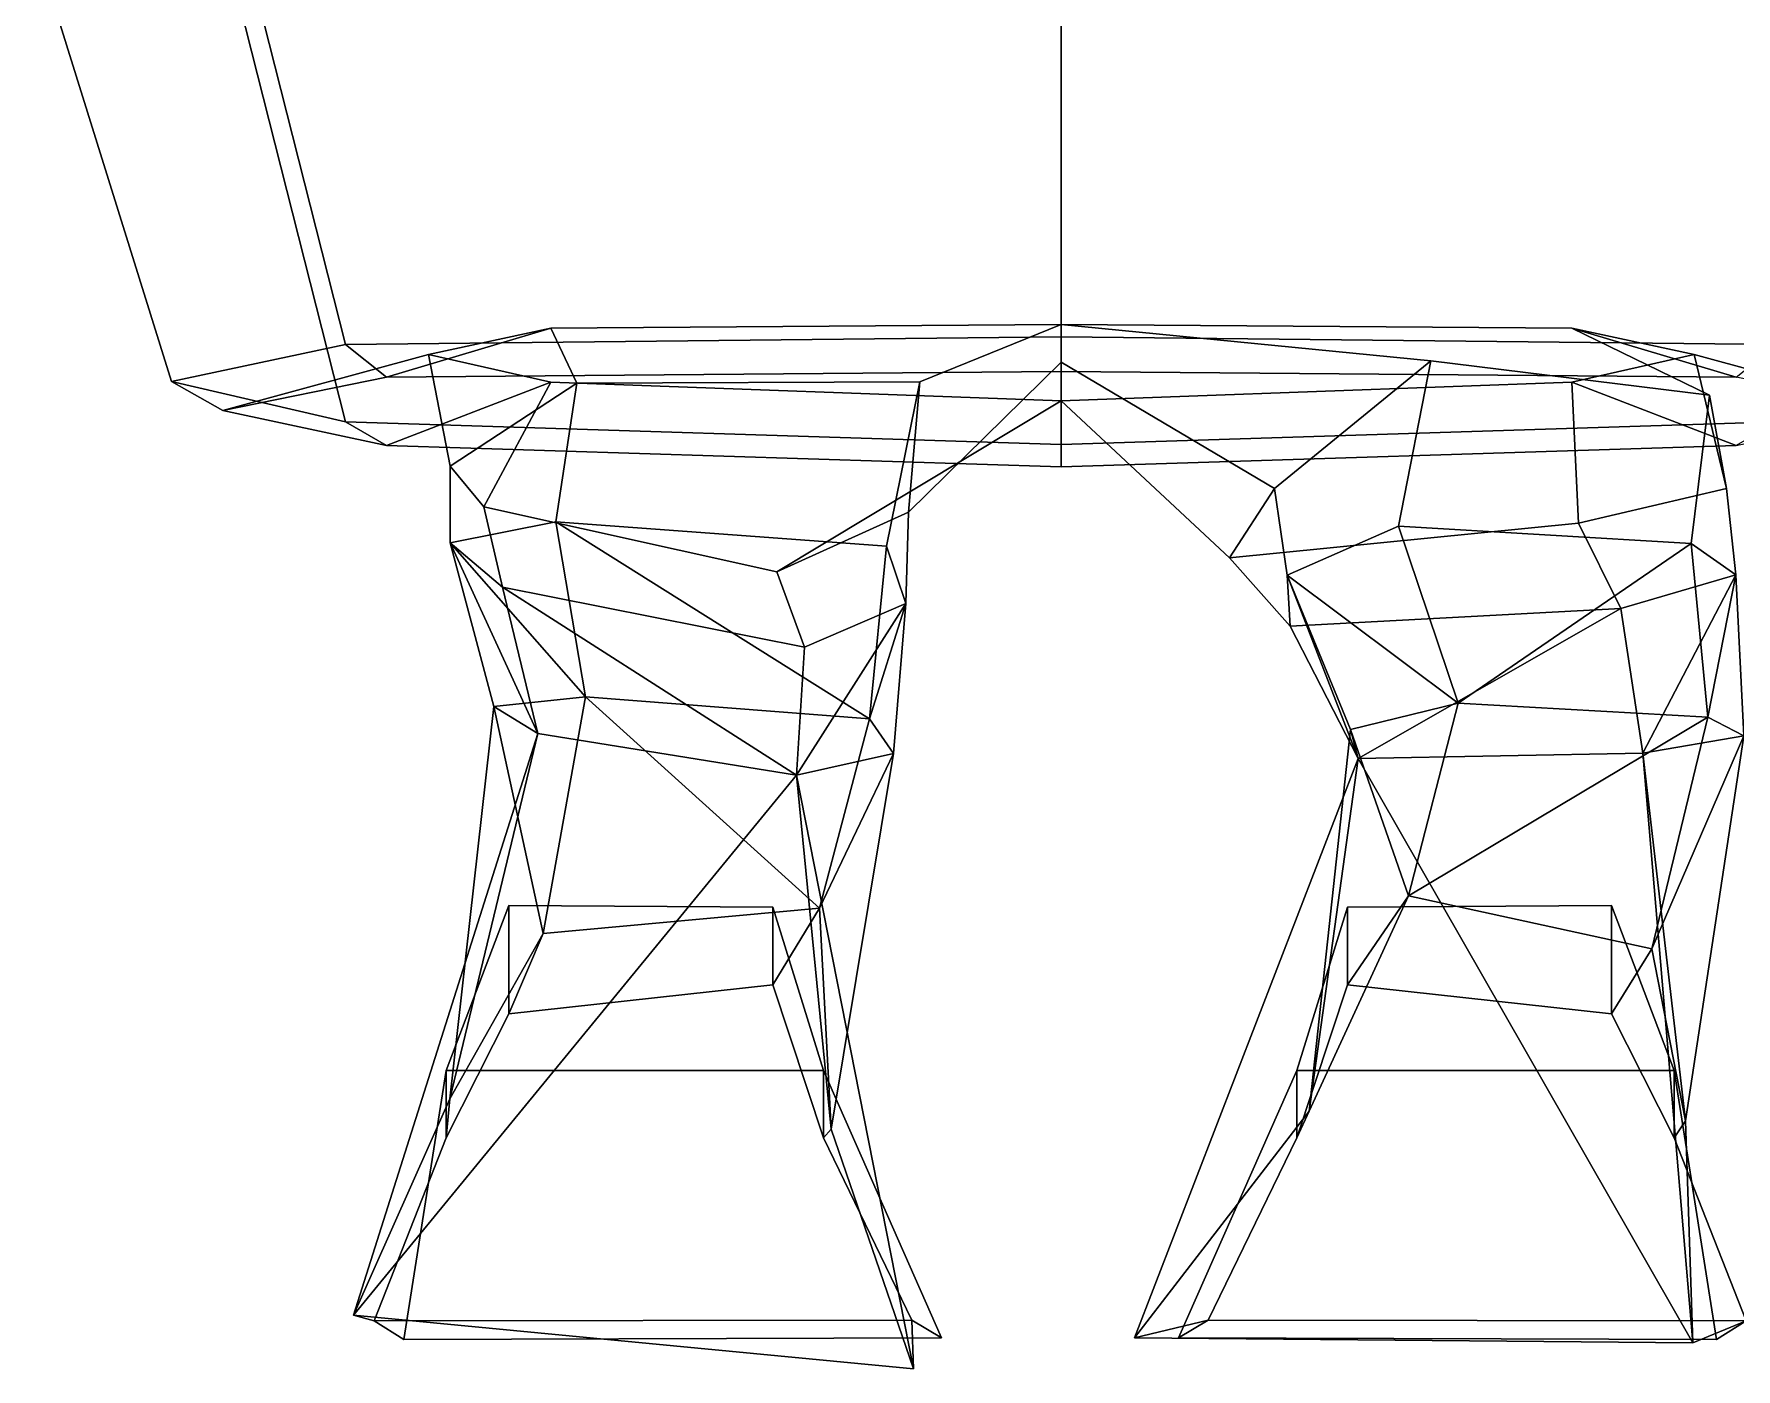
# Model space of a CAD drawing. Extents: x -236 to 243, y -157 to 320.
# Drawn here: x -130.1 to 82.5, y -156.7 to 10.1 of the extents above; entities that cross this region are included whole.
import ezdxf

# ---------------------------------------------------------------- set-up
doc = ezdxf.new("R2010")
doc.units = 0

msp = doc.modelspace()

# ---------------------------------------------------------------- linework, layer by layer
for points in [[(-1.757163, -27.733078, 119.11969), (-1.757164, 28.305023, 121.966995), (-105.119919, 26.375031, 87.204094), (-91.191017, -28.680298, 84.406723)], [(-1.757163, -27.733078, 119.11969), (87.676697, -28.680298, 84.406723), (101.605583, 26.375031, 87.204086), (-1.757164, 28.305023, 121.966995)], [(-105.119919, 26.375031, 87.204094), (-130.096008, 21.746475, 1.868833), (-112.909348, -33.308861, -0.928536), (-91.191017, -28.680298, 84.406723)], [(-112.909348, -33.308861, -0.928536), (-130.096008, 21.746475, 1.868833), (-105.119911, 16.706284, -91.05558), (-91.191017, -38.349052, -93.852951)], [(-91.191017, -38.349052, -93.852951), (-105.119911, 16.706284, -91.05558), (-1.757566, 14.871628, -125.812523), (-1.757158, -41.172653, -128.66127)], [(87.676704, -38.34906, -93.852959), (-1.757158, -41.172653, -128.66127), (-1.757566, 14.871628, -125.812523), (101.605591, 16.706268, -91.055588)], [(-86.078156, -32.779404, 75.631042), (-106.51828, -36.941986, -1.113135), (-80.833046, -29.955231, -0.758138), (-65.529968, -26.648666, 60.20388)], [(-1.757163, -32.081024, 106.343376), (-86.078156, -32.779404, 75.631042), (-65.529968, -26.648666, 60.20388), (-1.757163, -26.203751, 85.113449)], [(-65.529968, -26.648666, 60.20388), (-80.833046, -29.955231, -0.758138), (-78.111824, -43.921127, 3.915833), (-62.282398, -33.541275, 41.912251)], [(-1.757163, -26.203751, 85.113449), (-65.529968, -26.648666, 60.20388), (-62.282398, -33.541275, 41.912251), (-19.409487, -33.345886, 57.771832)], [(-1.757161, -30.884689, -1.187463), (-1.757163, -26.203751, 85.113449), (-19.409487, -33.345886, 57.771832), (-20.855528, -49.629608, -5.229387)], [(-1.757163, -26.203751, 85.113449), (44.42112, -30.733269, 65.757935), (79.234642, -35.029106, 34.300056), (62.015652, -26.648674, 60.203876)], [(-1.757163, -32.081024, 106.343376), (-1.757163, -26.203751, 85.113449), (62.015652, -26.648674, 60.203876), (82.563828, -32.779404, 75.631035)], [(24.872545, -46.705322, 6.565125), (44.42112, -30.733269, 65.757935), (-1.757163, -26.203751, 85.113449), (-1.757161, -30.884689, -1.187463)], [(62.015652, -26.648674, 60.203876), (79.234642, -35.029106, 34.300056), (81.373055, -46.690002, -7.206908), (77.318726, -29.955238, -0.758142)], [(82.563828, -32.779404, 75.631035), (62.015652, -26.648674, 60.203876), (77.318726, -29.955238, -0.758142), (103.003952, -36.941986, -1.11314)], [(-91.191017, -28.680298, 84.406723), (-112.909348, -33.308861, -0.928536), (-106.51828, -36.941986, -1.113135), (-86.078156, -32.779404, 75.631042)], [(-1.757163, -27.733078, 119.11969), (-91.191017, -28.680298, 84.406723), (-86.078156, -32.779404, 75.631042), (-1.757163, -32.081024, 106.343376)], [(-1.757163, -27.733078, 119.11969), (-1.757163, -32.081024, 106.343376), (82.563828, -32.779404, 75.631035), (87.676697, -28.680298, 84.406723)], [(-106.51828, -36.941986, -1.113135), (-86.078148, -41.335815, -82.120888), (-65.529968, -33.409798, -64.448837), (-80.833046, -29.955231, -0.758138)], [(-80.833046, -29.955231, -0.758138), (-65.529968, -33.409798, -64.448837), (-73.900528, -48.985199, -40.573906), (-78.111824, -43.921127, 3.915833)], [(-1.757159, -35.753204, -90.946747), (-1.757161, -30.884689, -1.187463), (-20.855528, -49.629608, -5.229387), (-37.283527, -57.105774, -69.129951)], [(24.872545, -46.705322, 6.565125), (-1.757161, -30.884689, -1.187463), (-1.757159, -35.753204, -90.946747), (19.239386, -55.341698, -59.372929)], [(40.391968, -51.412529, 32.027737), (44.42112, -30.733269, 65.757935), (24.872545, -46.705322, 6.565125), (26.444145, -57.519875, 8.163119)], [(40.391968, -51.412529, 32.027737), (76.939201, -53.58197, 10.74116), (79.234642, -35.029106, 34.300056), (44.42112, -30.733269, 65.757935)], [(77.318726, -29.955238, -0.758142), (81.373055, -46.690002, -7.206908), (62.866516, -51.024582, -47.035004), (62.015656, -33.409805, -64.448837)], [(103.003952, -36.941986, -1.11314), (77.318726, -29.955238, -0.758142), (62.015656, -33.409805, -64.448837), (82.563828, -41.335823, -82.120895)], [(-112.909348, -33.308861, -0.928536), (-91.191017, -38.349052, -93.852951), (-86.078148, -41.335815, -82.120888), (-106.51828, -36.941986, -1.113135)], [(-86.078148, -41.335815, -82.120888), (-1.757159, -43.974457, -112.931808), (-1.757159, -35.753204, -90.946747), (-65.529968, -33.409798, -64.448837)], [(-64.910065, -50.840485, 20.519945), (-62.282398, -33.541275, 41.912251), (-78.111824, -43.921127, 3.915833), (-78.106529, -53.474197, 5.608136)], [(-65.529968, -33.409798, -64.448837), (-1.757159, -35.753204, -90.946747), (-37.283527, -57.105774, -69.129951), (-73.900528, -48.985199, -40.573906)], [(-23.602781, -53.916031, 21.543423), (-19.409487, -33.345886, 57.771832), (-62.282398, -33.541275, 41.912251), (-64.910065, -50.840485, 20.519945)], [(-23.602781, -53.916031, 21.543423), (-21.183065, -61.08551, -6.58549), (-20.855528, -49.629608, -5.229387), (-19.409487, -33.345886, 57.771832)], [(62.015656, -33.409805, -64.448837), (62.866516, -51.024582, -47.035004), (19.239386, -55.341698, -59.372929), (-1.757159, -35.753204, -90.946747)], [(82.563828, -41.335823, -82.120895), (62.015656, -33.409805, -64.448837), (-1.757159, -35.753204, -90.946747), (-1.757159, -43.974457, -112.931808)], [(76.939201, -53.58197, 10.74116), (82.506088, -57.500717, -9.051922), (81.373055, -46.690002, -7.206908), (79.234642, -35.029106, 34.300056)], [(-91.191017, -38.349052, -93.852951), (-1.757158, -41.172653, -128.66127), (-1.757159, -43.974457, -112.931808), (-86.078148, -41.335815, -82.120888)], [(87.676704, -38.34906, -93.852959), (82.563828, -41.335823, -82.120895), (-1.757159, -43.974457, -112.931808), (-1.757158, -41.172653, -128.66127)], [(-78.106529, -53.474197, 5.608136), (-78.111824, -43.921127, 3.915833), (-73.900528, -48.985199, -40.573906), (-71.571121, -59.041321, -14.720399)], [(26.444145, -57.519875, 8.163119), (24.872545, -46.705322, 6.565125), (19.239386, -55.341698, -59.372929), (26.856787, -63.885315, -21.32427)], [(82.506088, -57.500717, -9.051922), (68.141327, -61.689285, -23.937647), (62.866516, -51.024582, -47.035004), (81.373055, -46.690002, -7.206908)], [(-61.215378, -72.734566, 36.636944), (-64.910065, -50.840485, 20.519945), (-78.106529, -53.474197, 5.608136)], [(-71.571121, -59.041321, -14.720399), (-73.900528, -48.985199, -40.573906), (-37.283527, -57.105774, -69.129951), (-33.850567, -66.5327, -32.672489)], [(-25.7146, -75.48275, 38.08448), (-23.602781, -53.916031, 21.543423), (-64.910065, -50.840485, 20.519945)], [(-25.7146, -75.48275, 38.08448), (-64.910065, -50.840485, 20.519945), (-61.215378, -72.734566, 36.636944)], [(-21.183065, -61.08551, -6.58549), (-33.850567, -66.5327, -32.672489), (-37.283527, -57.105774, -69.129951), (-20.855528, -49.629608, -5.229387)], [(68.141327, -61.689285, -23.937647), (26.856787, -63.885315, -21.32427), (19.239386, -55.341698, -59.372929), (62.866516, -51.024582, -47.035004)], [(47.835896, -73.541206, 46.110798), (40.391968, -51.412529, 32.027737), (26.444145, -57.519875, 8.163119)], [(47.835896, -73.541206, 46.110798), (76.939201, -53.58197, 10.74116), (40.391968, -51.412529, 32.027737)], [(-61.215378, -72.734566, 36.636944), (-78.106529, -53.474197, 5.608136), (-72.638123, -73.945389, 22.795704)], [(-72.638123, -73.945389, 22.795704), (-78.106529, -53.474197, 5.608136), (-67.135605, -77.314758, 4.228639)], [(-67.135605, -77.314758, 4.228639), (-78.106529, -53.474197, 5.608136), (-71.571121, -59.041321, -14.720399)], [(-25.7146, -75.48275, 38.08448), (-21.183065, -61.08551, -6.58549), (-23.602781, -53.916031, 21.543423)], [(47.835896, -73.541206, 46.110798), (79.02092, -75.286247, 27.30681), (76.939201, -53.58197, 10.74116)], [(79.02092, -75.286247, 27.30681), (82.506088, -57.500717, -9.051922), (76.939201, -53.58197, 10.74116)], [(-67.135605, -77.314758, 4.228639), (-71.571121, -59.041321, -14.720399), (-34.822639, -82.52919, -11.77445)], [(-34.822639, -82.52919, -11.77445), (-71.571121, -59.041321, -14.720399), (-33.850567, -66.5327, -32.672489)], [(47.835896, -73.541206, 46.110798), (26.444145, -57.519875, 8.163119), (34.385487, -76.793594, 24.388969)], [(35.34903, -80.428665, -2.866781), (26.444145, -57.519875, 8.163119), (26.856787, -63.885315, -21.32427)], [(34.385487, -76.793594, 24.388969), (26.444145, -57.519875, 8.163119), (35.34903, -80.428665, -2.866781)], [(70.904457, -79.7631, -4.528617), (68.141327, -61.689285, -23.937647), (82.506088, -57.500717, -9.051922)], [(83.517632, -77.588272, 9.322706), (70.904457, -79.7631, -4.528617), (82.506088, -57.500717, -9.051922)], [(79.02092, -75.286247, 27.30681), (83.517632, -77.588272, 9.322706), (82.506088, -57.500717, -9.051922)], [(-34.822639, -82.52919, -11.77445), (-33.850567, -66.5327, -32.672489), (-21.183065, -61.08551, -6.58549)], [(-22.715866, -79.807205, 12.080377), (-34.822639, -82.52919, -11.77445), (-21.183065, -61.08551, -6.58549)], [(-25.7146, -75.48275, 38.08448), (-22.715866, -79.807205, 12.080377), (-21.183065, -61.08551, -6.58549)], [(35.34903, -80.428665, -2.866781), (26.856787, -63.885315, -21.32427), (68.141327, -61.689285, -23.937647)], [(70.904457, -79.7631, -4.528617), (35.34903, -80.428665, -2.866781), (68.141327, -61.689285, -23.937647)], [(-78.14904, -122.974106, -1.05612), (-66.470001, -102.317131, 16.007767), (-72.638123, -73.945389, 22.795704)], [(-78.14904, -122.974106, -1.05612), (-72.638123, -73.945389, 22.795704), (-67.135605, -77.314758, 4.228639)], [(-66.470001, -102.317131, 16.007767), (-61.215378, -72.734566, 36.636944), (-72.638123, -73.945389, 22.795704)], [(-66.470001, -102.317131, 16.007767), (-31.960081, -99.147865, 20.557188), (-61.215378, -72.734566, 36.636944)], [(-31.960081, -99.147865, 20.557188), (-25.7146, -75.48275, 38.08448), (-61.215378, -72.734566, 36.636944)], [(41.639084, -97.620567, 26.793329), (47.835896, -73.541206, 46.110798), (34.385487, -76.793594, 24.388969)], [(41.639084, -97.620567, 26.793329), (79.02092, -75.286247, 27.30681), (47.835896, -73.541206, 46.110798)], [(-31.960081, -99.147865, 20.557188), (-22.715866, -79.807205, 12.080377), (-25.7146, -75.48275, 38.08448)], [(72.006882, -104.205162, 9.060668), (79.02092, -75.286247, 27.30681), (41.639084, -97.620567, 26.793329)], [(72.006882, -104.205162, 9.060668), (83.517632, -77.588272, 9.322706), (79.02092, -75.286247, 27.30681)], [(-90.175201, -150.018463, -28.301828), (-78.14904, -122.974106, -1.05612), (-67.135605, -77.314758, 4.228639)], [(-90.175201, -150.018463, -28.301828), (-67.135605, -77.314758, 4.228639), (-34.822639, -82.52919, -11.77445)], [(29.195883, -124.512741, 0.034927), (41.639084, -97.620567, 26.793329), (34.385487, -76.793594, 24.388969)], [(29.195883, -124.512741, 0.034927), (34.385487, -76.793594, 24.388969), (35.34903, -80.428665, -2.866781)], [(76.238419, -125.71312, -11.213052), (70.904457, -79.7631, -4.528617), (83.517632, -77.588272, 9.322706)], [(76.238419, -125.71312, -11.213052), (83.517632, -77.588272, 9.322706), (72.006882, -104.205162, 9.060668)], [(-30.489599, -126.75222, -9.088535), (-34.822639, -82.52919, -11.77445), (-22.715866, -79.807205, 12.080377)], [(-30.489599, -126.75222, -9.088535), (-22.715866, -79.807205, 12.080377), (-31.960081, -99.147865, 20.557188)], [(7.374295, -152.827316, -26.359013), (29.195883, -124.512741, 0.034927), (35.34903, -80.428665, -2.866781)], [(7.374295, -152.827316, -26.359013), (35.34903, -80.428665, -2.866781), (77.134171, -153.456314, -41.036125)], [(77.134171, -153.456314, -41.036125), (35.34903, -80.428665, -2.866781), (70.904457, -79.7631, -4.528617)], [(77.134171, -153.456314, -41.036125), (70.904457, -79.7631, -4.528617), (76.238419, -125.71312, -11.213052)], [(-20.21839, -156.733459, -42.074425), (-90.175201, -150.018463, -28.301828), (-34.822639, -82.52919, -11.77445)], [(-20.21839, -156.733459, -42.074425), (-34.822639, -82.52919, -11.77445), (-30.489599, -126.75222, -9.088535)], [(29.195883, -124.512741, 0.034927), (27.673773, -127.827744, 43.725594), (33.987896, -108.736435, 35.947453), (41.639084, -97.620567, 26.793329)], [(41.639084, -97.620567, 26.793329), (33.987896, -108.736435, 35.947453), (66.977409, -112.334427, 35.947453), (72.006882, -104.205162, 9.060668)], [(-31.473774, -119.444244, 102.617195), (-37.787899, -98.998032, 87.801697), (-70.777412, -98.812729, 87.801697), (-78.613716, -119.444244, 102.617195)], [(-78.613716, -119.444244, 102.617195), (-70.777412, -98.812729, 87.801697), (-70.777412, -112.334427, 35.947453), (-78.613716, -127.827744, 43.725594)], [(-37.787899, -98.998032, 87.801697), (-37.787899, -108.736435, 35.947453), (-70.777412, -112.334427, 35.947453), (-70.777412, -98.812729, 87.801697)], [(-31.960081, -99.147865, 20.557188), (-66.470001, -102.317131, 16.007767), (-70.777412, -112.334427, 35.947453), (-37.787899, -108.736435, 35.947453)], [(-31.473774, -119.444244, 102.617195), (-31.473774, -127.827744, 43.725594), (-37.787899, -108.736435, 35.947453), (-37.787899, -98.998032, 87.801697)], [(-30.489599, -126.75222, -9.088535), (-31.960081, -99.147865, 20.557188), (-37.787899, -108.736435, 35.947453), (-31.473774, -127.827744, 43.725594)], [(27.673773, -119.444244, 102.617195), (74.813721, -119.444244, 102.617195), (66.977409, -98.812729, 87.801697), (33.987896, -98.998032, 87.801697)], [(27.673773, -119.444244, 102.617195), (33.987896, -98.998032, 87.801697), (33.987896, -108.736435, 35.947453), (27.673773, -127.827744, 43.725594)], [(33.987896, -98.998032, 87.801697), (66.977409, -98.812729, 87.801697), (66.977409, -112.334427, 35.947453), (33.987896, -108.736435, 35.947453)], [(74.813721, -119.444244, 102.617195), (74.813721, -127.827744, 43.725594), (66.977409, -112.334427, 35.947453), (66.977409, -98.812729, 87.801697)], [(-78.14904, -122.974106, -1.05612), (-78.613716, -127.827744, 43.725594), (-70.777412, -112.334427, 35.947453), (-66.470001, -102.317131, 16.007767)], [(76.238419, -125.71312, -11.213052), (72.006882, -104.205162, 9.060668), (66.977409, -112.334427, 35.947453), (74.813721, -127.827744, 43.725594)], [(-83.890282, -153.02951, 102.617195), (-78.613716, -119.444244, 102.617195), (-78.613716, -127.827744, 43.725594), (-87.594154, -150.723206, 36.317848)], [(-16.70689, -152.844193, 102.617195), (-31.473774, -119.444244, 102.617195), (-78.613716, -119.444244, 102.617195), (-83.890282, -153.02951, 102.617195)], [(-16.70689, -152.844193, 102.617195), (-20.410763, -150.61731, 32.613968), (-31.473774, -127.827744, 43.725594), (-31.473774, -119.444244, 102.617195)], [(12.906889, -152.844193, 102.617195), (80.090286, -153.02951, 102.617195), (74.813721, -119.444244, 102.617195), (27.673773, -119.444244, 102.617195)], [(12.906889, -152.844193, 102.617195), (27.673773, -119.444244, 102.617195), (27.673773, -127.827744, 43.725594), (16.610764, -150.61731, 32.613968)], [(80.090286, -153.02951, 102.617195), (83.794151, -150.723206, 36.317848), (74.813721, -127.827744, 43.725594), (74.813721, -119.444244, 102.617195)], [(-90.175201, -150.018463, -28.301828), (-87.594154, -150.723206, 36.317848), (-78.613716, -127.827744, 43.725594), (-78.14904, -122.974106, -1.05612)], [(7.374295, -152.827316, -26.359013), (16.610764, -150.61731, 32.613968), (27.673773, -127.827744, 43.725594), (29.195883, -124.512741, 0.034927)], [(-20.21839, -156.733459, -42.074425), (-30.489599, -126.75222, -9.088535), (-31.473774, -127.827744, 43.725594), (-20.410763, -150.61731, 32.613968)], [(77.134171, -153.456314, -41.036125), (76.238419, -125.71312, -11.213052), (74.813721, -127.827744, 43.725594), (83.794151, -150.723206, 36.317848)], [(-90.175201, -150.018463, -28.301828), (-20.21839, -156.733459, -42.074425), (-20.410763, -150.61731, 32.613968), (-87.594154, -150.723206, 36.317848)], [(-83.890282, -153.02951, 102.617195), (-87.594154, -150.723206, 36.317848), (-20.410763, -150.61731, 32.613968), (-16.70689, -152.844193, 102.617195)], [(77.134171, -153.456314, -41.036125), (83.794151, -150.723206, 36.317848), (16.610764, -150.61731, 32.613968), (7.374295, -152.827316, -26.359013)], [(80.090286, -153.02951, 102.617195), (12.906889, -152.844193, 102.617195), (16.610764, -150.61731, 32.613968), (83.794151, -150.723206, 36.317848)]]:
    msp.add_3dface(points)

doc.saveas('drawing.dxf')
